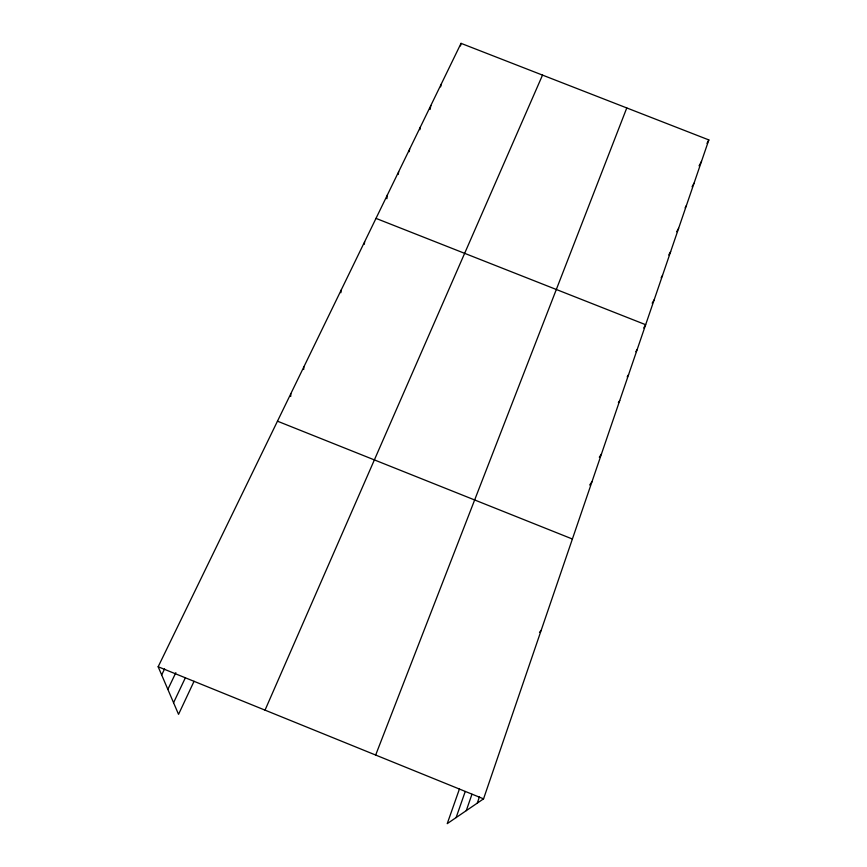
<?xml version="1.0" encoding="UTF-8"?>
<svg xmlns="http://www.w3.org/2000/svg" width="867" height="867" viewBox="0 0 867 867"><rect width="100%" height="100%" fill="white"/><g stroke="black" fill="none" stroke-linecap="round" stroke-linejoin="round"><path stroke-width="1.3" d="M290.727 396.414L290.803 393.748M303.699 369.483L303.818 366.947M340.872 292.732L341.132 290.163M364.313 244.299L364.628 241.785M386.866 198.738L387.451 194.815M398.235 174.419L398.657 171.753M409.191 151.725L409.625 149.189M419.888 129.692L420.343 127.113M430.108 109.437L430.845 105.503M440.642 86.852L441.119 84.348M460.518 45.918L461.038 43.35L708.838 139.923L483.558 798.843L447.231 823.65L459.434 789.013M477.283 803.124L479.473 796.74M466.273 810.645L471.941 794.302M456.107 817.592L465.232 791.506M375.66 755.049L626.776 107.941M265.031 710.138L542.525 75.104M194.056 681.289L178.548 714.354L158.162 666.756L461.038 43.35M173.563 702.703L185.31 677.886M167.851 689.395L175.838 672.684M161.674 674.959L164.589 668.923M706.973 143.38L708.838 139.923M699.051 165.857L701.522 161.338M692.083 186.752L694.044 183.197M685.114 207.842L686.415 205.522M676.683 231.738L678.612 228.324M668.739 254.974L670.646 251.636M661.153 277.776L662.507 275.457M652.168 303.201L654.173 299.809M643.682 328.008L645.666 324.713L375.996 218.386M635.804 351.72L637.212 349.423M627.188 376.907L628.575 374.685M618.377 402.667L619.742 400.521M599.303 457.212L601.46 453.994M589.69 485.021L591.998 481.673M539.48 632.336L541.149 630.385M277.473 421.189L572.393 539.014M158.162 666.756L483.558 798.843"/></g></svg>
